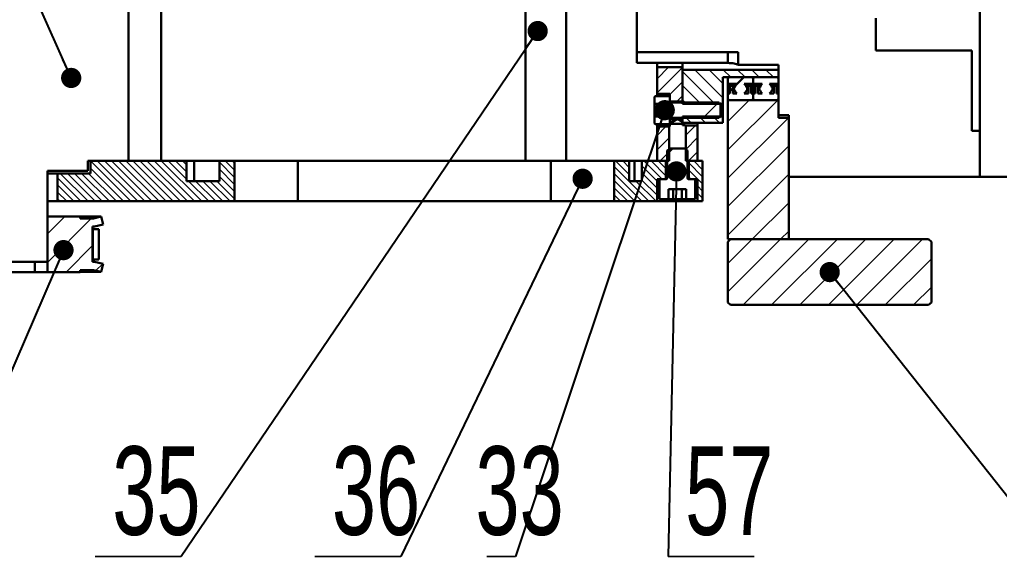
# Model space of a CAD drawing. Header units: millimetres. Extents: x 13 to 7248, y -1201 to 1478.
# Drawn here: x 857.2 to 1050.9, y 456.6 to 562.7 of the extents above; entities that cross this region are included whole.
import ezdxf

# ---------------------------------------------------------------- set-up
doc = ezdxf.new("R2010")
doc.units = ezdxf.units.MM
doc.header["$LTSCALE"] = 5
doc.linetypes.add('SLD-实线', pattern=[0])
doc.layers.get('0').update_dxf_attribs({"lineweight": 30})
doc.layers.add('剖面层', color=2, linetype='Continuous', lineweight=15)
doc.layers.add('标注线', color=4, linetype='SLD-实线')
doc.styles.add('SLDTEXTSTYLE4', font='', dxfattribs={"width": 0.67})
doc.styles.get("Standard").update_dxf_attribs({"font": ''})
doc.styles.get('SLDTEXTSTYLE4').set_extended_font_data('汉仪长仿宋体')
doc.styles.get('Standard').set_extended_font_data('SimSun')
doc.dimstyles.new('SLDDIMSTYLE0', dxfattribs={"dimtxt": 0.18, "dimasz": 4, "dimexe": 0, "dimexo": 0.0625, "dimgap": 0, "dimtad": 0, "dimtih": 1, "dimtoh": 1, "dimdec": 0, "dimrnd": 1e-09, "dimzin": 0, "dimdsep": 46, "dimtxsty": 'Standard', "dimblk1": 'DOT', "dimblk2": 'DOT', "dimsah": 1, "dimcen": 0.09, "dimadec": 0, "dimazin": 0, "dimtfac": 4, "dimtdec": 0, "dimtofl": 0, "dimtmove": 0, "dimatfit": 3, "dimldrblk": 'DOT', "dimfxl": 0, "dimfrac": 2, "dimtolj": 1, "dimtzin": 0, "dimarcsym": 0})

# ---------------------------------------------------------------- blocks, each defined once
blk = doc.blocks.new('_DOT')
at = {"color": 0, "linetype": 'ByBlock', "lineweight": -2}
blk.add_line((-0.5, 0), (-1, 0), dxfattribs=at)
at = {"color": 0, "linetype": 'ByBlock', "const_width": 0.5}
blk.add_lwpolyline([(-0.25, 0, 1), (0.25, 0, 1)], format="xyb", close=True, dxfattribs=at)
blk = doc.blocks.new('SW_NOTE_60')
at = {"color": 0, "linetype": 'SLD-实线', "lineweight": 15}
for p, q in [((0, 0), (16.98, 0)), ((16.98, 0), (0, 0)), ((0, 0), (16.98, 0)), ((16.98, 0), (0, 0)), ((0, 0), (16.98, 0)), ((16.98, 0), (0, 0))]:
    blk.add_line(p, q, dxfattribs=at)
at = {"color": 0, "linetype": 'SLD-实线', "lineweight": 15, "insert": (3.37, 21.76), "char_height": 17.5, "attachment_point": 1, "style": 'SLDTEXTSTYLE4'}
blk.add_mtext('57', dxfattribs=at)
blk = doc.blocks.new('SW_NOTE_61')
at = {"color": 0, "linetype": 'SLD-实线', "lineweight": 15}
for p, q in [((-16.98, 0), (0, 0)), ((0, 0), (-16.98, 0)), ((-16.98, 0), (0, 0)), ((0, 0), (-16.98, 0)), ((-16.98, 0), (0, 0)), ((0, 0), (-16.98, 0))]:
    blk.add_line(p, q, dxfattribs=at)
at = {"color": 0, "linetype": 'SLD-实线', "lineweight": 15, "insert": (-13.62, 21.76), "char_height": 17.5, "attachment_point": 1, "style": 'SLDTEXTSTYLE4'}
blk.add_mtext('35', dxfattribs=at)
blk = doc.blocks.new('SW_NOTE_62')
at = {"color": 0, "linetype": 'SLD-实线', "lineweight": 15}
for p, q in [((-16.98, 0), (0, 0)), ((0, 0), (-16.98, 0)), ((-16.98, 0), (0, 0)), ((0, 0), (-16.98, 0)), ((-16.98, 0), (0, 0)), ((0, 0), (-16.98, 0))]:
    blk.add_line(p, q, dxfattribs=at)
at = {"color": 0, "linetype": 'SLD-实线', "lineweight": 15, "insert": (-13.61, 21.76), "char_height": 17.5, "attachment_point": 1, "style": 'SLDTEXTSTYLE4'}
blk.add_mtext('36', dxfattribs=at)
blk = doc.blocks.new('SW_NOTE_65')
at = {"color": 0, "linetype": 'SLD-实线', "lineweight": 15}
for p, q in [((-5.66, 0), (0, 0)), ((0, 0), (-5.66, 0)), ((-5.66, 0), (0, 0)), ((0, 0), (-5.66, 0)), ((-5.66, 0), (0, 0)), ((0, 0), (-5.66, 0))]:
    blk.add_line(p, q, dxfattribs=at)
at = {"color": 0, "linetype": 'SLD-实线', "lineweight": 15, "insert": (0.84, 21.76), "char_height": 17.5, "attachment_point": 2, "style": 'SLDTEXTSTYLE4'}
blk.add_mtext('33', dxfattribs=at)

msp = doc.modelspace()

# ---------------------------------------------------------------- hatches: boundary and pattern name
h = msp.add_hatch()
h.set_pattern_fill('ANSI31', color=256, scale=5, style=0)
edge = h.paths.add_edge_path(flags=0)
edge.add_arc((999.7086, 549.0542), 1.3095, 345.522488, 374.477512)
edge.add_line((1000.9766, 549.3816), (1000.8532, 549.3816))
edge.add_arc((999.7086, 549.0542), 1.1905, 15.962014, 52.938021)
edge.add_line((1000.4261, 550.0042), (1002.2086, 550.0042))
edge.add_line((1002.2086, 550.0042), (1002.2086, 551.0042))
edge.add_arc((1001.9086, 551.0042), 0.3, 0, 90)
edge.add_line((1001.9086, 551.3042), (997.5086, 551.3042))
edge.add_arc((997.5086, 551.0042), 0.3, 90, 180)
edge.add_line((997.2086, 551.0042), (997.2086, 550.0042))
edge.add_line((997.2086, 550.0042), (998.9911, 550.0042))
edge.add_arc((999.7086, 549.0542), 1.1905, 127.061979, 164.037986)
edge.add_line((998.564, 549.3816), (998.4406, 549.3816))
edge.add_arc((999.7086, 549.0542), 1.3095, 165.522488, 194.477512)
edge.add_line((998.4406, 548.7268), (998.564, 548.7268))
edge.add_arc((999.7086, 549.0542), 1.1905, 195.962014, 232.938021)
edge.add_line((998.9911, 548.1042), (998.1438, 548.1042))
edge.add_line((998.1438, 548.1042), (998.1438, 549.6113))
edge.add_line((998.1438, 549.6113), (997.6086, 549.6113))
edge.add_line((997.6086, 549.6113), (997.6086, 548.1042))
edge.add_line((997.6086, 548.1042), (997.2086, 548.1042))
edge.add_line((997.2086, 548.1042), (997.2086, 547.1042))
edge.add_arc((997.5086, 547.1042), 0.3, 180, 270)
edge.add_line((997.5086, 546.8042), (1001.9086, 546.8042))
edge.add_arc((1001.9086, 547.1042), 0.3, 270, 360)
edge.add_line((1002.2086, 547.1042), (1002.2086, 548.1042))
edge.add_line((1002.2086, 548.1042), (1001.8086, 548.1042))
edge.add_line((1001.8086, 548.1042), (1001.8086, 549.6113))
edge.add_line((1001.8086, 549.6113), (1001.2734, 549.6113))
edge.add_line((1001.2734, 549.6113), (1001.2734, 548.1042))
edge.add_line((1001.2734, 548.1042), (1000.4261, 548.1042))
edge.add_arc((999.7086, 549.0542), 1.1905, 307.061979, 344.037986)
edge.add_line((1000.8532, 548.7268), (1000.9766, 548.7268))
at = {"linetype": 'SLD-实线', "lineweight": 0}
h = msp.add_hatch(dxfattribs=at)
h.set_pattern_fill('ANSI31', scale=5, style=0)
edge = h.paths.add_edge_path(flags=0)
edge.add_arc((1004.7086, 549.0542), 1.1905, 127.061979, 164.037986)
edge.add_line((1003.564, 549.3816), (1003.4406, 549.3816))
edge.add_arc((1004.7086, 549.0542), 1.3095, 165.522488, 194.477512)
edge.add_line((1003.4406, 548.7268), (1003.564, 548.7268))
edge.add_arc((1004.7086, 549.0542), 1.1905, 195.962014, 232.938021)
edge.add_line((1003.9911, 548.1042), (1003.1438, 548.1042))
edge.add_line((1003.1438, 548.1042), (1003.1438, 549.6113))
edge.add_line((1003.1438, 549.6113), (1002.6086, 549.6113))
edge.add_line((1002.6086, 549.6113), (1002.6086, 548.1042))
edge.add_line((1002.6086, 548.1042), (1002.2086, 548.1042))
edge.add_line((1002.2086, 548.1042), (1002.2086, 547.1042))
edge.add_arc((1002.5086, 547.1042), 0.3, 180, 270)
edge.add_line((1002.5086, 546.8042), (1006.9086, 546.8042))
edge.add_arc((1006.9086, 547.1042), 0.3, 270, 360)
edge.add_line((1007.2086, 547.1042), (1007.2086, 548.1042))
edge.add_line((1007.2086, 548.1042), (1006.8086, 548.1042))
edge.add_line((1006.8086, 548.1042), (1006.8086, 549.6113))
edge.add_line((1006.8086, 549.6113), (1006.2734, 549.6113))
edge.add_line((1006.2734, 549.6113), (1006.2734, 548.1042))
edge.add_line((1006.2734, 548.1042), (1005.4261, 548.1042))
edge.add_arc((1004.7086, 549.0542), 1.1905, 307.061979, 344.037986)
edge.add_line((1005.8532, 548.7268), (1005.9766, 548.7268))
edge.add_arc((1004.7086, 549.0542), 1.3095, 345.522488, 374.477512)
edge.add_line((1005.9766, 549.3816), (1005.8532, 549.3816))
edge.add_arc((1004.7086, 549.0542), 1.1905, 15.962014, 52.938021)
edge.add_line((1005.4261, 550.0042), (1007.2086, 550.0042))
edge.add_line((1007.2086, 550.0042), (1007.2086, 551.0042))
edge.add_arc((1006.9086, 551.0042), 0.3, 0, 90)
edge.add_line((1006.9086, 551.3042), (1002.5086, 551.3042))
edge.add_arc((1002.5086, 551.0042), 0.3, 90, 180)
edge.add_line((1002.2086, 551.0042), (1002.2086, 550.0042))
edge.add_line((1002.2086, 550.0042), (1003.9911, 550.0042))
h = msp.add_hatch()
h.set_pattern_fill('ANSI31', color=256, scale=5, style=0)
edge = h.paths.add_edge_path(flags=0)
edge.add_line((985.4886, 529.2042), (988.9286, 529.2042))
edge.add_line((988.9286, 529.2042), (988.9286, 527.2042))
edge.add_line((988.9286, 527.2042), (990.6086, 527.2042))
edge.add_arc((990.6086, 527.3042), 0.1, 270, 360)
edge.add_line((990.7086, 527.3042), (990.7086, 531.2042))
edge.add_line((990.7086, 531.2042), (989.4086, 531.2042))
edge.add_arc((989.4086, 531.4042), 0.2, 180, 270, ccw=False)
edge.add_line((989.2086, 531.4042), (989.2086, 536.8542))
edge.add_line((989.2086, 536.8542), (988.6024, 537.2042))
edge.add_line((988.6024, 537.2042), (985.8148, 537.2042))
edge.add_line((985.8148, 537.2042), (985.2086, 536.8542))
edge.add_line((985.2086, 536.8542), (985.2086, 531.4042))
edge.add_arc((985.0086, 531.4042), 0.2, 270, 360, ccw=False)
edge.add_line((985.0086, 531.2042), (983.7086, 531.2042))
edge.add_line((983.7086, 531.2042), (983.7086, 527.3042))
edge.add_arc((983.8086, 527.3042), 0.1, 180, 270)
edge.add_line((983.8086, 527.2042), (985.4886, 527.2042))
edge.add_line((985.4886, 527.2042), (985.4886, 529.2042))
at = {"layer": '剖面层'}
h = msp.add_hatch(dxfattribs=at)
h.set_pattern_fill('ANSI31', color=256, scale=0.625, style=0)
h.paths.add_polyline_path([(988.2086, 553.3042), (983.2086, 553.3042), (983.2086, 548.0542), (985.7086, 548.0542), (985.7086, 546.5042), (988.2086, 546.5042)], flags=0)
h = msp.add_hatch(dxfattribs=at)
h.set_pattern_fill('ANSI31', color=256, scale=0.625, angle=90, style=0)
h.paths.add_polyline_path([(988.2086, 552.8042), (988.2086, 546.0542), (996.2086, 546.0542), (996.2086, 551.3042), (1007.2086, 551.3042), (1007.2086, 552.8042)], flags=0)
h = msp.add_hatch(dxfattribs=at)
h.set_pattern_fill('ANSI31', color=256, scale=5, style=0)
edge = h.paths.add_edge_path(flags=0)
edge.add_line((985.7086, 542.0542), (985.7086, 543.1042))
edge.add_arc((985.9086, 543.1042), 0.2, 90, 180, ccw=False)
edge.add_line((985.9086, 543.3042), (995.4586, 543.3042))
edge.add_line((995.4586, 543.3042), (995.7086, 543.7372))
edge.add_line((995.7086, 543.7372), (995.7086, 545.8712))
edge.add_line((995.7086, 545.8712), (995.4586, 546.3042))
edge.add_line((995.4586, 546.3042), (985.9086, 546.3042))
edge.add_arc((985.9086, 546.5042), 0.2, 180, 270, ccw=False)
edge.add_line((985.7086, 546.5042), (985.7086, 547.5542))
edge.add_line((985.7086, 547.5542), (982.8086, 547.5542))
edge.add_arc((982.8086, 547.4542), 0.1, 90, 180)
edge.add_line((982.7086, 547.4542), (982.7086, 546.0578))
edge.add_line((982.7086, 546.0578), (984.0086, 546.0578))
edge.add_line((984.0086, 546.0578), (984.0086, 543.5505))
edge.add_line((984.0086, 543.5505), (982.7086, 543.5505))
edge.add_line((982.7086, 543.5505), (982.7086, 542.1542))
edge.add_arc((982.8086, 542.1542), 0.1, 180, 270)
edge.add_line((982.8086, 542.0542), (985.7086, 542.0542))
h = msp.add_hatch(dxfattribs=at)
h.set_pattern_fill('ANSI31', color=256, scale=1.25, style=0)
h.paths.add_polyline_path([(1007.2086, 546.8042), (997.2086, 546.8042), (997.2086, 519.3042), (1009.2086, 519.3042), (1009.2086, 543.3042), (1007.2086, 543.3042)], flags=0)
h = msp.add_hatch(dxfattribs=at)
h.set_pattern_fill('ANSI31', color=256, scale=0.625, style=0)
h.paths.add_polyline_path([(988.2086, 543.1042), (985.7086, 543.1042), (985.7086, 542.1943), (987.2086, 543.0956), (988.2086, 542.4947)], flags=0)
h = msp.add_hatch(dxfattribs=at)
h.set_pattern_fill('ANSI31', color=256, scale=0.625, angle=90, style=0)
h.paths.add_polyline_path([(996.2086, 543.5542), (988.2086, 543.5542), (988.2086, 542.3042), (996.2086, 542.3042)], flags=0)
h = msp.add_hatch(dxfattribs=at)
h.set_pattern_fill('ANSI31', color=256, scale=0.625, style=0)
h.paths.add_polyline_path([(983.2086, 541.5542), (983.2086, 534.8042), (985.5586, 534.8042), (985.5586, 541.5542)], flags=0)
h = msp.add_hatch(dxfattribs=at)
h.set_pattern_fill('ANSI31', color=256, scale=0.625, style=0)
h.paths.add_polyline_path([(991.2086, 541.8042), (988.8586, 541.8042), (988.8586, 534.8042), (991.2086, 534.8042)], flags=0)
h = msp.add_hatch(dxfattribs=at)
h.set_pattern_fill('ANSI31', color=256, scale=0.3125, angle=90, style=0)
h.paths.add_polyline_path([(896.7086, 534.8042), (896.7086, 530.8042), (890.2086, 530.8042), (890.2086, 534.8042), (871.2086, 534.8042), (871.2086, 532.3042), (864.7086, 532.3042), (864.7086, 526.8042), (899.7086, 526.8042), (899.7086, 534.8042)], flags=0)
h = msp.add_hatch(dxfattribs=at)
h.set_pattern_fill('ANSI31', color=256, scale=0.3125, angle=90, style=0)
h.paths.add_polyline_path([(983.2086, 526.8042), (983.2086, 531.2042), (984.9586, 531.2042), (984.9586, 534.8042), (980.2086, 534.8042), (980.2086, 530.8042), (977.7086, 530.8042), (977.7086, 534.8042), (974.7086, 534.8042), (974.7086, 526.8042)], flags=0)
h = msp.add_hatch(dxfattribs=at)
h.set_pattern_fill('ANSI31', color=256, scale=0.3125, angle=90, style=0)
h.paths.add_polyline_path([(991.2086, 526.8042), (992.2086, 526.8042), (992.2086, 534.8042), (989.4586, 534.8042), (989.4586, 531.2042), (991.2086, 531.2042)], flags=0)
h = msp.add_hatch(dxfattribs=at)
h.set_pattern_fill('ANSI31', color=256, scale=1.25, style=0)
h.paths.add_polyline_path([(869.2086, 513.2042), (871.8452, 513.2042), (873.337, 512.8479), (873.7086, 514.4042), (872.0336, 514.8042), (871.6536, 514.8042), (871.6536, 521.8042), (872.0336, 521.8042), (873.7086, 522.2042), (873.337, 523.7604), (871.8452, 523.4042), (869.2086, 523.4042), (869.2086, 523.6042), (869.0086, 523.8042), (862.7086, 523.8042), (862.7086, 512.8042), (869.2086, 512.8042)], flags=0)
h = msp.add_hatch(dxfattribs=at)
h.set_pattern_fill('ANSI31', color=256, scale=1.25, style=0)
h.paths.add_polyline_path([(997.7086, 519.3042), (997.2086, 518.8042), (997.2086, 506.8042), (997.7086, 506.3042), (1036.8459, 506.3042), (1037.4223, 506.8042), (1037.4223, 518.8042), (1036.8459, 519.3042)], flags=0)

# ---------------------------------------------------------------- linework, layer by layer
for p, q in [((1047.0086, 531.6042), (1047.0086, 588.0042)), ((885.2086, 534.8042), (885.2086, 584.8042)), ((957.2086, 584.8042), (957.2086, 534.8042)), ((965.2086, 534.8042), (965.2086, 584.8042)), ((878.7086, 534.8042), (878.7086, 566.3042)), ((979.2086, 556.3042), (979.2086, 565.8042)), ((1026.4086, 556.6292), (1026.4086, 562.9792)), ((999.2086, 556.3042), (979.2086, 556.3042)), ((979.2086, 554.1473), (979.2086, 556.3042)), ((997.2086, 554.1473), (997.2086, 556.3042)), ((999.2086, 553.8042), (999.2086, 556.3042)), ((1026.4086, 556.6292), (1045.4086, 556.6292)), ((1045.4086, 540.7542), (1045.4086, 556.6292)), ((979.2086, 554.1473), (997.2086, 554.1473)), ((983.2086, 554.1473), (983.2086, 553.3042)), ((988.2086, 554.1473), (988.2086, 553.6521)), ((988.2086, 553.3042), (983.2086, 553.3042)), ((983.2086, 553.3042), (983.2086, 548.0542)), ((988.2086, 553.6521), (988.2086, 553.3042)), ((988.2086, 553.3042), (988.2086, 546.5042)), ((988.2086, 552.8042), (988.2086, 546.0542)), ((1007.2086, 552.8042), (988.2086, 552.8042)), ((999.2086, 553.8042), (1007.2086, 553.8042)), ((1007.2086, 543.8042), (1007.2086, 553.8042)), ((1007.2086, 551.3042), (1007.2086, 552.8042)), ((996.2086, 551.3042), (1007.2086, 551.3042)), ((996.2086, 546.0542), (996.2086, 551.3042)), ((997.2086, 551.3042), (997.2086, 551.0042)), ((997.2086, 551.0042), (997.2086, 550.0042)), ((997.2086, 550.0042), (998.9911, 550.0042)), ((997.2086, 550.0042), (997.2086, 548.1042)), ((1001.9086, 551.3042), (997.5086, 551.3042)), ((997.6086, 549.6113), (997.6086, 550.0042)), ((998.1438, 549.6113), (998.1438, 550.0042)), ((1000.4261, 550.0042), (1002.2086, 550.0042)), ((1001.2734, 549.6113), (1001.2734, 550.0042)), ((1001.8086, 549.6113), (1001.8086, 550.0042)), ((1002.2086, 551.0042), (1002.2086, 551.3042)), ((1002.2086, 551.0042), (1002.2086, 550.0042)), ((1002.2086, 550.0042), (1003.9911, 550.0042)), ((1002.2086, 548.1042), (1002.2086, 550.0042)), ((1006.9086, 551.3042), (1002.5086, 551.3042)), ((1002.6086, 550.0042), (1002.6086, 549.6113)), ((1003.1438, 550.0042), (1003.1438, 549.6113)), ((1005.4261, 550.0042), (1007.2086, 550.0042)), ((1006.2734, 550.0042), (1006.2734, 549.6113)), ((1006.8086, 550.0042), (1006.8086, 549.6113)), ((1007.2086, 550.0042), (1007.2086, 551.0042)), ((983.2086, 548.0542), (985.7086, 548.0542)), ((983.2086, 548.0542), (983.2086, 547.5542)), ((985.7086, 548.0542), (985.7086, 546.5042)), ((997.2086, 548.1042), (997.2086, 547.1042)), ((997.6086, 548.1042), (997.2086, 548.1042)), ((997.6086, 548.1042), (997.6086, 549.6113)), ((997.6086, 549.6113), (998.1438, 549.6113)), ((998.1438, 549.6113), (998.1438, 548.1042)), ((998.9911, 548.1042), (998.1438, 548.1042)), ((998.564, 549.3816), (998.4406, 549.3816)), ((998.4406, 548.7268), (998.564, 548.7268)), ((998.4497, 549.5174), (998.5481, 549.3906)), ((1001.2734, 548.1042), (1000.4261, 548.1042)), ((1000.9766, 549.3816), (1000.8532, 549.3816)), ((1000.8532, 548.7268), (1000.9766, 548.7268)), ((1000.8998, 549.4094), (1000.9554, 549.5216)), ((1001.2734, 548.1042), (1001.2734, 549.6113)), ((1001.2734, 549.6113), (1001.8086, 549.6113)), ((1001.8086, 549.6113), (1001.8086, 548.1042)), ((1002.2086, 548.1042), (1001.8086, 548.1042)), ((1002.6086, 548.1042), (1002.2086, 548.1042)), ((1002.2086, 548.1042), (1002.2086, 547.1042)), ((1002.6086, 548.1042), (1002.6086, 549.6113)), ((1002.6086, 549.6113), (1003.1438, 549.6113)), ((1003.1438, 549.6113), (1003.1438, 548.1042)), ((1003.9911, 548.1042), (1003.1438, 548.1042)), ((1003.564, 549.3816), (1003.4406, 549.3816)), ((1003.4406, 548.7268), (1003.564, 548.7268)), ((1003.4497, 549.5174), (1003.5481, 549.3906)), ((1006.2734, 548.1042), (1005.4261, 548.1042)), ((1005.9766, 549.3816), (1005.8532, 549.3816)), ((1005.8532, 548.7268), (1005.9766, 548.7268)), ((1006.2734, 549.6113), (1006.8086, 549.6113)), ((1006.2734, 548.1042), (1006.2734, 549.6113)), ((1006.8086, 549.6113), (1006.8086, 548.1042)), ((1007.2086, 548.1042), (1006.8086, 548.1042)), ((1007.2086, 547.1042), (1007.2086, 548.1042)), ((982.7086, 547.4542), (982.7086, 546.0578)), ((985.7086, 547.5542), (982.8086, 547.5542)), ((985.7086, 546.5042), (985.7086, 547.5542)), ((985.7086, 546.5042), (988.2086, 546.5042)), ((995.4586, 546.3042), (985.9086, 546.3042)), ((995.4586, 546.3042), (995.7086, 545.8712)), ((997.2086, 546.8042), (997.2086, 547.1042)), ((997.2086, 546.8042), (997.2086, 519.3042)), ((1007.2086, 546.8042), (997.2086, 546.8042)), ((997.5086, 546.8042), (1001.9086, 546.8042)), ((1002.5086, 546.8042), (1006.9086, 546.8042)), ((1007.2086, 546.8042), (1007.2086, 543.3042)), ((982.7086, 546.0578), (984.0086, 546.0578)), ((982.7086, 546.0578), (982.7086, 544.9928)), ((984.0086, 544.9928), (982.7086, 544.9928)), ((982.7086, 544.9928), (982.7086, 543.6665)), ((984.0086, 546.0578), (984.0086, 543.5505)), ((988.2086, 546.0542), (996.2086, 546.0542)), ((995.7086, 543.7372), (995.7086, 545.8712)), ((996.2086, 546.0542), (996.2086, 543.5542)), ((984.0086, 543.6665), (982.7086, 543.6665)), ((982.7086, 543.6665), (982.7086, 543.5505)), ((982.7086, 543.5505), (982.7086, 542.1542)), ((984.0086, 543.5505), (982.7086, 543.5505)), ((985.7086, 542.0542), (985.7086, 543.1042)), ((985.7086, 543.1042), (985.7086, 542.1943)), ((988.2086, 543.1042), (985.7086, 543.1042)), ((985.7086, 542.1943), (987.2086, 543.0956)), ((985.9086, 543.3042), (995.4586, 543.3042)), ((987.2086, 543.0956), (988.2086, 542.4947)), ((996.2086, 543.5542), (988.2086, 543.5542)), ((988.2086, 543.5542), (988.2086, 542.3042)), ((988.2086, 543.1042), (988.2086, 542.4947)), ((988.2086, 542.3042), (996.2086, 542.3042)), ((991.2086, 541.8042), (991.2086, 542.3042)), ((995.7086, 543.7372), (995.4586, 543.3042)), ((996.2086, 542.3042), (996.2086, 543.5542)), ((1007.2086, 543.8042), (1009.2086, 543.8042)), ((1009.2086, 543.3042), (1007.2086, 543.3042)), ((1009.2086, 531.6042), (1009.2086, 543.8042)), ((1009.2086, 543.3042), (1009.2086, 519.3042)), ((982.8086, 542.0542), (985.7086, 542.0542)), ((983.2086, 542.0542), (983.2086, 541.5542)), ((985.5586, 541.5542), (983.2086, 541.5542)), ((983.2086, 541.5542), (983.2086, 534.8042)), ((985.5586, 534.8042), (985.5586, 541.5542)), ((985.7086, 542.1042), (988.2086, 542.1042)), ((985.7086, 542.0542), (985.7086, 541.6277)), ((988.2086, 542.1042), (988.2086, 541.8521)), ((988.8586, 541.8042), (988.8586, 534.8042)), ((991.2086, 541.8042), (988.8586, 541.8042)), ((991.2086, 541.8042), (991.2086, 534.8042)), ((1045.4086, 540.7542), (1047.0086, 540.7542)), ((1047.0086, 540.7542), (1047.0086, 531.6042)), ((985.2086, 536.8542), (985.8148, 537.2042)), ((985.2086, 536.8542), (985.2086, 531.4042)), ((988.6024, 537.2042), (985.8148, 537.2042)), ((988.6024, 537.2042), (989.2086, 536.8542)), ((989.2086, 531.4042), (989.2086, 536.8542)), ((870.7086, 532.8042), (870.7086, 534.8042)), ((878.7086, 534.8042), (870.7086, 534.8042)), ((871.2086, 534.8042), (871.2086, 532.3042)), ((890.2086, 534.8042), (871.2086, 534.8042)), ((890.2086, 530.8042), (890.2086, 534.8042)), ((890.2086, 534.8042), (891.7086, 534.8042)), ((891.7086, 534.8042), (891.7086, 530.8042)), ((896.7086, 534.8042), (891.7086, 534.8042)), ((896.7086, 530.8042), (896.7086, 534.8042)), ((899.7086, 534.8042), (896.7086, 534.8042)), ((899.7086, 534.8042), (899.7086, 526.8042)), ((899.7086, 534.8042), (912.2086, 534.8042)), ((912.2086, 526.8042), (912.2086, 534.8042)), ((912.2086, 534.8042), (962.2086, 534.8042)), ((962.2086, 526.8042), (962.2086, 534.8042)), ((962.2086, 534.8042), (974.7086, 534.8042)), ((974.7086, 526.8042), (974.7086, 534.8042)), ((977.7086, 534.8042), (974.7086, 534.8042)), ((977.7086, 534.8042), (977.7086, 530.8042)), ((978.7086, 534.8042), (977.7086, 534.8042)), ((978.7086, 530.8042), (978.7086, 534.8042)), ((978.7086, 534.8042), (980.2086, 534.8042)), ((980.2086, 534.8042), (980.2086, 530.8042)), ((984.9586, 534.8042), (980.2086, 534.8042)), ((983.2086, 534.8042), (985.5586, 534.8042)), ((984.9586, 531.2042), (984.9586, 534.8042)), ((988.8586, 534.8042), (991.2086, 534.8042)), ((989.4586, 534.8042), (989.4586, 531.2042)), ((992.2086, 534.8042), (989.4586, 534.8042)), ((992.2086, 526.8042), (992.2086, 534.8042)), ((862.7086, 514.8042), (862.7086, 532.8042)), ((870.7086, 532.8042), (862.7086, 532.8042)), ((862.7086, 532.3042), (864.7086, 532.3042)), ((864.7086, 532.3042), (864.7086, 526.8042)), ((864.7086, 532.3042), (871.2086, 532.3042)), ((890.2086, 530.8042), (896.7086, 530.8042)), ((977.7086, 530.8042), (980.2086, 530.8042)), ((983.2086, 531.2042), (984.9586, 531.2042)), ((983.2086, 526.8042), (983.2086, 531.2042)), ((983.7086, 531.2042), (983.7086, 527.3042)), ((985.0086, 531.2042), (983.7086, 531.2042)), ((990.7086, 531.2042), (989.4086, 531.2042)), ((989.4586, 531.2042), (991.2086, 531.2042)), ((990.7086, 527.3042), (990.7086, 531.2042)), ((991.2086, 531.2042), (991.2086, 526.8042)), ((1009.2086, 531.6042), (1039.0086, 531.6042)), ((1039.0086, 531.6042), (1047.0086, 531.6042)), ((1047.0086, 531.6042), (1055.0086, 531.6042)), ((985.4886, 529.2042), (985.4886, 527.2042)), ((988.9286, 529.2042), (985.4886, 529.2042)), ((986.3486, 529.2042), (986.3486, 527.2042)), ((988.0686, 529.2042), (988.0686, 527.2042)), ((988.9286, 529.2042), (988.9286, 527.2042)), ((862.7086, 526.8042), (864.7086, 526.8042)), ((899.7086, 526.8042), (864.7086, 526.8042)), ((899.7086, 526.8042), (912.2086, 526.8042)), ((912.2086, 526.8042), (962.2086, 526.8042)), ((962.2086, 526.8042), (974.7086, 526.8042)), ((983.2086, 526.8042), (974.7086, 526.8042)), ((983.2086, 526.8042), (991.2086, 526.8042)), ((983.8086, 527.2042), (985.4886, 527.2042)), ((985.4886, 527.2042), (986.3486, 527.2042)), ((986.3486, 527.2042), (988.0686, 527.2042)), ((988.0686, 527.2042), (988.9286, 527.2042)), ((988.9286, 527.2042), (990.6086, 527.2042)), ((992.2086, 526.8042), (991.2086, 526.8042)), ((862.7086, 523.8042), (862.7086, 512.8042)), ((869.0086, 523.8042), (862.7086, 523.8042)), ((869.2086, 523.6042), (869.0086, 523.8042)), ((873.337, 523.7604), (869.0524, 523.7604)), ((869.2086, 523.4042), (869.2086, 523.6042)), ((871.8452, 523.4042), (869.2086, 523.4042)), ((873.337, 523.7604), (871.8452, 523.4042)), ((873.7086, 522.2042), (873.337, 523.7604)), ((871.6536, 514.8042), (871.6536, 521.8042)), ((872.0336, 521.8042), (871.6536, 521.8042)), ((871.6563, 521.3042), (871.6536, 521.3042)), ((871.6563, 515.3042), (871.6563, 521.3042)), ((871.6764, 521.3042), (871.6563, 521.3042)), ((871.6764, 521.3042), (871.6764, 515.3042)), ((872.8526, 521.3042), (871.6764, 521.3042)), ((872.0336, 521.8042), (873.7086, 522.2042)), ((872.8526, 521.3042), (872.8526, 515.3042)), ((997.2086, 519.3042), (1009.2086, 519.3042)), ((997.2086, 518.8042), (997.7086, 519.3042)), ((1036.8459, 519.3042), (997.7086, 519.3042)), ((1036.8459, 519.3042), (1037.4223, 518.8042)), ((997.2086, 518.8042), (997.2086, 506.8042)), ((1037.4223, 506.8042), (1037.4223, 518.8042)), ((871.6563, 515.3042), (871.6536, 515.3042)), ((871.6764, 515.3042), (871.6563, 515.3042)), ((871.6764, 515.3042), (872.8526, 515.3042)), ((862.7086, 514.8042), (855.2086, 514.8042)), ((860.2086, 514.8042), (860.2086, 512.8042)), ((869.2086, 512.8042), (869.2086, 513.2042)), ((869.2086, 513.2042), (871.8452, 513.2042)), ((872.0336, 514.8042), (871.6536, 514.8042)), ((871.8452, 513.2042), (873.337, 512.8479)), ((873.7086, 514.4042), (872.0336, 514.8042)), ((873.337, 512.8479), (873.7086, 514.4042)), ((855.2086, 512.8042), (860.2086, 512.8042)), ((860.2086, 512.8042), (862.7086, 512.8042)), ((862.7086, 512.8042), (869.2086, 512.8042)), ((873.337, 512.8479), (869.2086, 512.8479)), ((997.7086, 506.3042), (997.2086, 506.8042)), ((1036.8459, 506.3042), (997.7086, 506.3042)), ((1037.4223, 506.8042), (1036.8459, 506.3042))]:
    msp.add_line(p, q)
for centre, radius, start, end in [((997.5086, 551.0042), 0.3, 90, 180), ((999.7086, 549.8725), 1.3096, 174.22785, 195.756001), ((999.7086, 549.0542), 1.1905, 127.061979, 164.037986), ((999.7086, 549.0542), 1.1905, 15.962014, 52.938021), ((999.7086, 549.8725), 1.3095, 344.367296, 5.77215), ((1001.9086, 551.0042), 0.3, 0, 90), ((1002.5086, 551.0042), 0.3, 90, 180), ((1004.7086, 549.8725), 1.3096, 174.22785, 180), ((1004.7086, 549.0542), 1.1905, 127.061979, 164.037986), ((1004.7086, 549.0542), 1.1905, 15.962014, 52.938021), ((1004.7086, 549.8725), 1.3095, 344.304668, 5.77215), ((1006.9086, 551.0042), 0.3, 0, 90), ((999.7086, 549.0542), 1.3096, 165.522488, 194.477512), ((999.7086, 549.0542), 1.1905, 195.962014, 232.938021), ((999.7086, 549.0542), 1.1905, 307.061979, 344.037986), ((999.7086, 549.0542), 1.3095, 345.522488, 14.477512), ((1004.7086, 549.8725), 1.3096, 180, 195.770822), ((1004.7086, 549.0542), 1.3096, 165.522488, 194.477512), ((1004.7086, 549.0542), 1.1905, 195.962014, 232.938021), ((1004.7086, 549.0542), 1.1905, 307.061979, 344.037986), ((1004.7086, 549.0542), 1.3095, 345.522488, 14.477512), ((982.8086, 547.4542), 0.1, 90, 180), ((985.9086, 546.5042), 0.2, 180, 270), ((997.5086, 547.1042), 0.3, 180, 270), ((1001.9086, 547.1042), 0.3, 270, 0), ((1002.5086, 547.1042), 0.3, 180, 270), ((1006.9086, 547.1042), 0.3, 270, 0), ((985.9086, 543.1042), 0.2, 90, 180), ((982.8086, 542.1542), 0.1, 180, 270), ((985.0086, 531.4042), 0.2, 270, 0), ((989.4086, 531.4042), 0.2, 180, 270), ((983.8086, 527.3042), 0.1, 180, 270), ((990.6086, 527.3042), 0.1, 270, 0)]:
    msp.add_arc(centre, radius, start, end)
for points, knots in [([(997.2086, 554.1473), (997.4264, 554.1397), (997.8616, 554.1246), (998.4464, 554.0201), (998.9043, 553.9026), (999.1682, 553.8177), (999.1968, 553.8081), (999.2086, 553.8042)], [0, 0, 0, 0, 0.20645647, 0.41262658, 0.62615312, 0.84512049, 1, 1, 1, 1]), ([(998.8515, 549.869), (998.8002, 549.881), (998.6615, 549.9132), (998.5928, 549.969), (998.5496, 550.0042)], [0, 0, 0, 0, 0.37014505, 1, 1, 1, 1]), ([(998.8914, 549.9077), (998.8604, 549.9153), (998.7655, 549.9385), (998.719, 549.9778), (998.6877, 550.0042)], [0, 0, 0, 0, 0.32760819, 1, 1, 1, 1]), ([(1000.7433, 550.0042), (1000.7411, 550.0014), (1000.7041, 549.9566), (1000.6087, 549.9269), (1000.5191, 549.8989)], [0, 0, 0, 0, 0.06073738, 1, 1, 1, 1]), ([(1000.8698, 550.0042), (1000.8629, 549.9955), (1000.8187, 549.9401), (1000.7021, 549.8907), (1000.5704, 549.8647), (1000.5524, 549.8612)], [0, 0, 0, 0, 0.13818815, 0.88216831, 1, 1, 1, 1]), ([(1003.8515, 549.869), (1003.8002, 549.881), (1003.6615, 549.9132), (1003.5928, 549.969), (1003.5496, 550.0042)], [0, 0, 0, 0, 0.37014254, 1, 1, 1, 1]), ([(1003.8914, 549.9077), (1003.8604, 549.9153), (1003.7655, 549.9385), (1003.719, 549.9778), (1003.6877, 550.0042)], [0, 0, 0, 0, 0.32760819, 1, 1, 1, 1]), ([(1005.7433, 550.0042), (1005.7411, 550.0014), (1005.7041, 549.9566), (1005.6087, 549.9269), (1005.5191, 549.8989)], [0, 0, 0, 0, 0.06074322, 1, 1, 1, 1]), ([(1005.8699, 550.0042), (1005.8629, 549.9955), (1005.8187, 549.9401), (1005.7021, 549.8907), (1005.5704, 549.8647), (1005.5524, 549.8612)], [0, 0, 0, 0, 0.13818859, 0.88217895, 1, 1, 1, 1]), ([(998.4406, 549.3816), (998.4422, 549.3818), (998.4478, 549.3825), (998.5148, 549.3899), (998.5624, 549.3952)], [0, 0, 0, 0, 0.2885243, 1, 1, 1, 1]), ([(1000.8472, 549.3956), (1000.8706, 549.3932), (1000.9626, 549.3838), (1000.9706, 549.3825), (1000.9766, 549.3816)], [0, 0, 0, 0, 0.25405072, 1, 1, 1, 1]), ([(1003.4406, 549.3816), (1003.4407, 549.3816), (1003.4415, 549.3816), (1003.4598, 549.3846), (1003.5515, 549.3938), (1003.5714, 549.3958)], [0, 0, 0, 0, 0.032301233, 0.789645294, 1, 1, 1, 1]), ([(1005.8472, 549.3958), (1005.8875, 549.3914), (1005.9659, 549.383), (1005.9731, 549.382), (1005.9766, 549.3816)], [0, 0, 0, 0, 0.51403185, 1, 1, 1, 1]), ([(1005.8531, 549.3819), (1005.8698, 549.3908), (1005.9411, 549.4287), (1005.949, 549.4809), (1005.955, 549.5208)], [0, 0, 0, 0, 0.23486665, 1, 1, 1, 1]), ([(985.7086, 542.1943), (985.7086, 542.1909), (985.7086, 542.1832), (985.7086, 542.1325), (985.7086, 542.1042)], [0, 0, 0, 0, 0.44043065, 1, 1, 1, 1]), ([(988.2086, 542.4947), (988.2086, 542.4921), (988.2086, 542.4778), (988.2086, 542.3109), (988.2086, 542.1462), (988.2086, 542.1042)], [0, 0, 0, 0, 0.1467741, 0.78244674, 1, 1, 1, 1]), ([(985.7086, 541.6277), (985.6501, 541.5992), (985.5683, 541.5593), (985.5607, 541.5553), (985.5586, 541.5542)], [0, 0, 0, 0, 0.71437992, 1, 1, 1, 1]), ([(988.8586, 541.8042), (988.8571, 541.8043), (988.8504, 541.8049), (988.736, 541.8153), (988.4805, 541.836), (988.2739, 541.8482), (988.2086, 541.8521)], [0, 0, 0, 0, 0.10093025, 0.46575523, 0.83100589, 1, 1, 1, 1])]:
    msp.add_open_spline(points, degree=3, knots=knots)

# ---------------------------------------------------------------- block references
at = {"layer": '标注线'}
for name, p in [('SW_NOTE_61', (889.1509, 456.6038)), ('SW_NOTE_62', (932.5472, 456.6038)), ('SW_NOTE_65', (955.1887, 456.6038)), ('SW_NOTE_60', (985.3774, 456.6038))]:
    msp.add_blockref(name, p, dxfattribs=at)

# ---------------------------------------------------------------- leaders
for points in [[(867.4138, 551.1836), (826.8868, 642.4528)], [(959.6014, 560.4531), (889.1509, 456.6038)], [(984.7143, 544.8053), (955.1887, 456.6038)], [(987.0301, 532.6997), (985.3774, 456.6038)], [(968.4839, 531.2537), (932.5472, 456.6038)], [(865.8944, 517.1483), (840.1506, 457.5472)], [(1017.3155, 512.8042), (1061.7925, 456.6038)]]:
    msp.add_leader(points, dimstyle='SLDDIMSTYLE0', dxfattribs=at)

doc.saveas('drawing.dxf')
